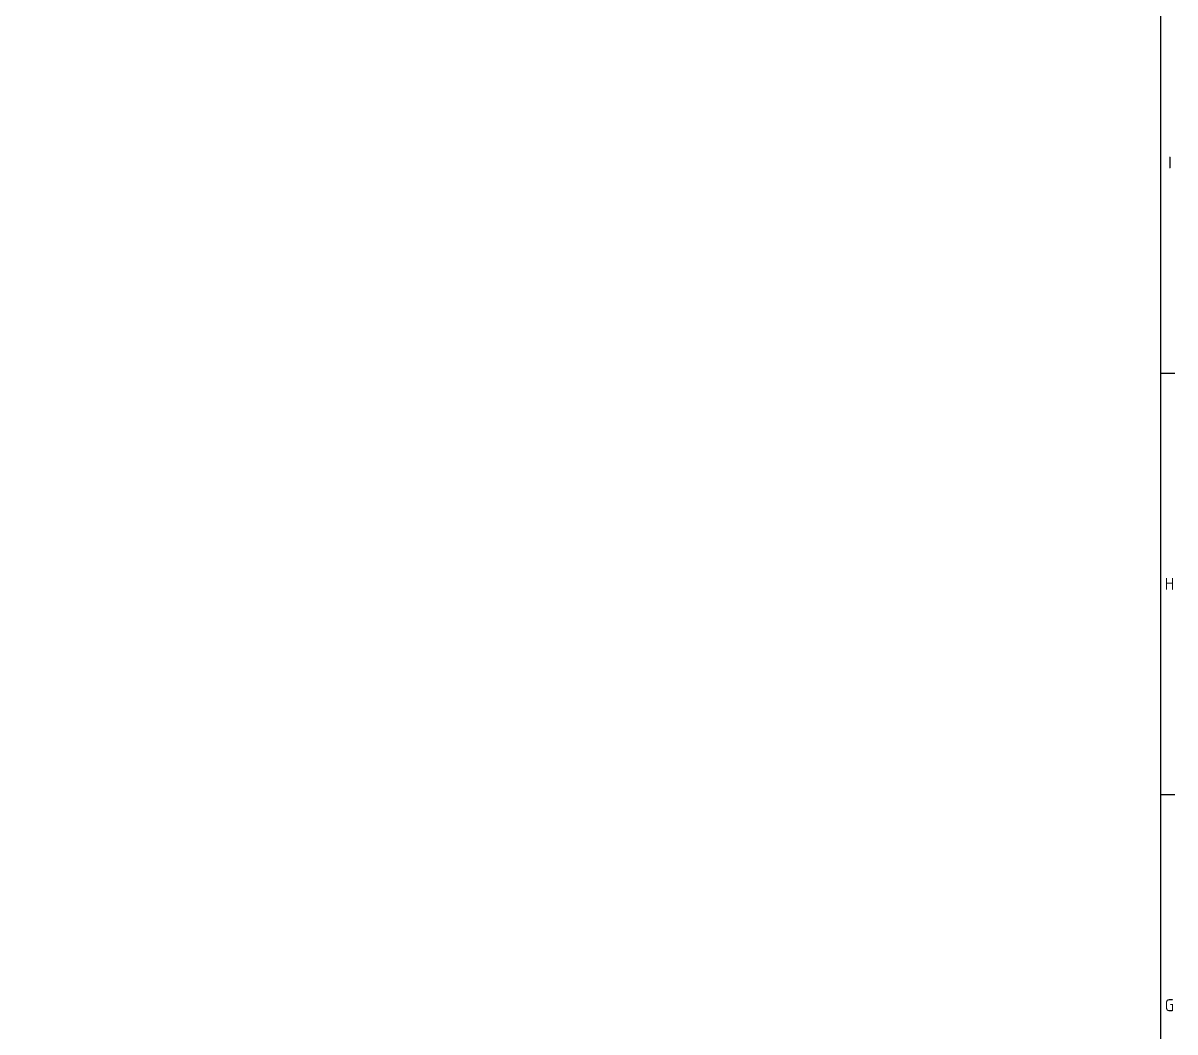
# Model space of a CAD drawing. Header units: millimetres. Extents: x 0 to 5945, y 0 to 4205.
# Drawn here: x 4899 to 5857, y 2255 to 3095 of the extents above; entities that cross this region are included whole.
import ezdxf

# ---------------------------------------------------------------- set-up
doc = ezdxf.new("R2010")
doc.units = ezdxf.units.MM
doc.header["$LTSCALE"] = 5
doc.layers.get('0').update_dxf_attribs({"color": 3, "lineweight": 25})
doc.layers.add('경계(ISO)', color=7, linetype='Continuous', lineweight=25)
doc.styles.add('문자 텍스트_PSTEK_POSCO', font='isocp.shx')

# ---------------------------------------------------------------- blocks, each defined once
blk = doc.blocks.new('경계 Default Border')
at = {"layer": '경계(ISO)'}
for p, q in [((1169, 560.67), (1171.4, 560.67)), ((1169, 490.58), (1171.4, 490.58))]:
    blk.add_line(p, q, dxfattribs=at)
at = {"layer": '경계(ISO)', "flags": 128}
blk.add_lwpolyline([(20, 20), (20, 821), (1169, 821), (1169, 20), (20, 20)], dxfattribs=at)
at = {"layer": '경계(ISO)', "color": 2, "char_height": 2, "attachment_point": 7, "style": '문자 텍스트_PSTEK_POSCO'}
for s, insert in [('I', (1170.28, 594.71)), ('H', (1169.72, 524.62)), ('G', (1169.72, 454.52))]:
    blk.add_mtext(s, dxfattribs=dict(at, insert=insert))

msp = doc.modelspace()

# ---------------------------------------------------------------- block references
at = {"xscale": 5, "yscale": 5, "zscale": 5}
msp.add_blockref('경계 Default Border', (0, 0), dxfattribs=at)

doc.saveas('drawing.dxf')
